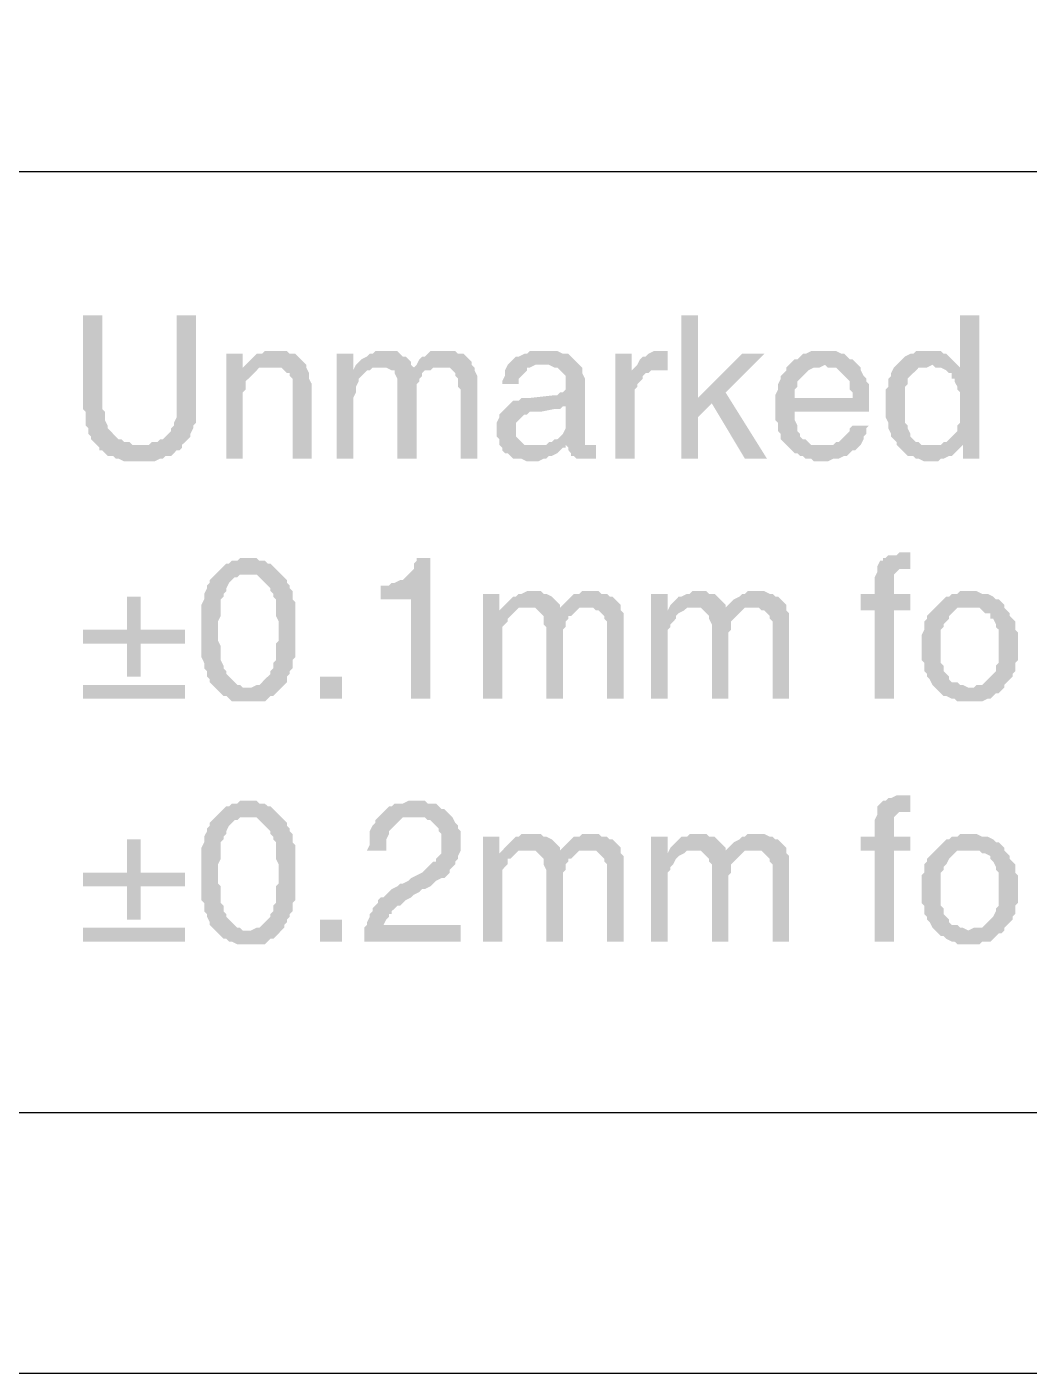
# Model space of a CAD drawing. Header units: millimetres. Extents: x 7018 to 13530, y 4187 to 5692.
# Drawn here: x 13427.68 to 13444.07, y 4951.87 to 4973.89 of the extents above; entities that cross this region are included whole.
import ezdxf

# ---------------------------------------------------------------- set-up
doc = ezdxf.new("R2010")
doc.units = ezdxf.units.MM

msp = doc.modelspace()

# ---------------------------------------------------------------- hatches: boundary and pattern name
at = {"transparency": 33554559}
for points in [[(13428.908, 4969.175), (13428.592, 4969.175), (13428.592, 4967.641), (13428.637, 4967.595), (13428.637, 4967.37), (13428.682, 4967.325), (13428.682, 4967.234), (13428.727, 4967.189), (13428.727, 4967.144), (13428.772, 4967.099), (13428.817, 4967.054), (13429.539, 4967.054), (13429.404, 4967.054), (13429.359, 4967.099), (13429.269, 4967.099), (13429.223, 4967.144), (13429.178, 4967.144), (13429.133, 4967.189), (13429.088, 4967.234), (13429.088, 4967.234), (13429.043, 4967.28), (13428.998, 4967.325), (13428.998, 4967.37), (13428.953, 4967.46), (13428.953, 4967.595), (13428.908, 4967.641), (13428.908, 4967.731)], [(13430.442, 4969.175), (13430.126, 4969.175), (13430.126, 4967.505), (13430.081, 4967.415), (13430.081, 4967.37), (13430.036, 4967.325), (13430.036, 4967.28), (13429.991, 4967.234), (13429.946, 4967.189), (13429.9, 4967.144), (13429.855, 4967.144), (13429.81, 4967.099), (13429.72, 4967.099), (13429.675, 4967.054), (13428.817, 4967.054), (13428.862, 4967.009), (13428.862, 4966.964), (13428.908, 4966.964), (13428.953, 4966.918), (13428.998, 4966.873), (13429.088, 4966.873), (13429.133, 4966.828), (13429.178, 4966.828), (13429.269, 4966.783), (13429.765, 4966.783), (13429.855, 4966.828), (13429.9, 4966.828), (13429.946, 4966.873), (13430.036, 4966.873), (13430.081, 4966.918), (13430.126, 4966.964), (13430.171, 4966.964), (13430.216, 4967.009), (13430.216, 4967.054), (13430.262, 4967.099), (13430.307, 4967.144), (13430.352, 4967.189), (13430.352, 4967.234), (13430.397, 4967.325), (13430.397, 4967.37), (13430.442, 4967.415), (13430.442, 4967.686)], [(13438.656, 4969.175), (13438.385, 4969.175), (13438.385, 4966.828), (13438.656, 4966.828), (13438.656, 4967.505), (13438.882, 4967.731), (13438.656, 4967.821)], [(13443.26, 4969.175), (13442.944, 4969.175), (13442.944, 4968.318), (13442.718, 4968.272), (13442.763, 4968.227), (13442.808, 4968.227), (13442.808, 4968.137), (13442.853, 4968.137), (13442.853, 4968.092), (13442.899, 4968.002), (13442.899, 4967.956), (13442.944, 4967.911), (13442.944, 4967.415), (13442.899, 4967.37), (13442.899, 4967.28), (13442.853, 4967.234), (13442.808, 4967.189), (13442.808, 4967.189), (13442.763, 4967.144), (13442.718, 4967.099), (13442.673, 4967.099), (13442.989, 4967.054), (13442.989, 4966.828), (13443.26, 4966.828)], [(13431.209, 4968.543), (13430.939, 4968.543), (13430.939, 4966.828), (13431.209, 4966.828), (13431.209, 4967.776), (13431.209, 4967.911), (13431.254, 4967.956), (13431.254, 4968.092), (13431.3, 4968.137), (13431.345, 4968.182), (13431.345, 4968.182), (13431.39, 4968.227), (13431.435, 4968.272), (13431.209, 4968.318)], [(13431.706, 4968.588), (13431.57, 4968.588), (13431.525, 4968.543), (13431.435, 4968.543), (13431.39, 4968.498), (13431.345, 4968.453), (13431.3, 4968.408), (13431.254, 4968.363), (13431.209, 4968.318), (13431.435, 4968.272), (13431.48, 4968.318), (13431.661, 4968.318), (13432.247, 4968.363), (13432.202, 4968.408), (13432.157, 4968.453), (13432.157, 4968.453), (13432.112, 4968.498), (13432.067, 4968.543), (13431.977, 4968.543), (13431.931, 4968.588), (13431.796, 4968.588)], [(13433.015, 4968.543), (13432.744, 4968.543), (13432.744, 4966.828), (13433.015, 4966.828), (13433.015, 4967.821), (13433.06, 4967.911), (13433.06, 4968.002), (13433.105, 4968.092), (13433.105, 4968.137), (13433.15, 4968.182), (13433.195, 4968.227), (13433.24, 4968.272), (13433.285, 4968.272), (13433.015, 4968.272)], [(13433.511, 4968.588), (13433.376, 4968.588), (13433.331, 4968.543), (13433.285, 4968.543), (13433.24, 4968.498), (13433.15, 4968.453), (13433.105, 4968.408), (13433.06, 4968.363), (13433.015, 4968.272), (13433.285, 4968.272), (13433.331, 4968.318), (13433.466, 4968.318), (13433.962, 4968.363), (13433.962, 4968.408), (13433.917, 4968.453), (13433.872, 4968.498), (13433.827, 4968.498), (13433.782, 4968.543), (13433.737, 4968.588), (13433.601, 4968.588)], [(13434.459, 4968.588), (13434.278, 4968.588), (13434.233, 4968.543), (13434.188, 4968.498), (13434.143, 4968.498), (13434.098, 4968.453), (13434.053, 4968.363), (13434.008, 4968.318), (13433.556, 4968.318), (13433.646, 4968.272), (13433.692, 4968.272), (13433.692, 4968.227), (13433.737, 4968.137), (13433.737, 4966.828), (13434.053, 4966.828), (13434.053, 4967.821), (13434.053, 4968.047), (13434.098, 4968.092), (13434.098, 4968.137), (13434.143, 4968.182), (13434.143, 4968.227), (13434.188, 4968.272), (13434.278, 4968.272), (13434.323, 4968.318), (13434.459, 4968.318), (13434.955, 4968.363), (13434.955, 4968.408), (13434.91, 4968.453), (13434.91, 4968.453), (13434.865, 4968.498), (13434.82, 4968.543), (13434.73, 4968.543), (13434.684, 4968.588), (13434.549, 4968.588)], [(13436.174, 4968.588), (13435.903, 4968.588), (13435.858, 4968.543), (13435.813, 4968.543), (13435.723, 4968.498), (13435.677, 4968.498), (13435.632, 4968.453), (13435.632, 4968.453), (13435.587, 4968.408), (13435.542, 4968.363), (13435.497, 4968.272), (13435.497, 4968.182), (13435.452, 4968.092), (13435.452, 4968.047), (13435.723, 4968.047), (13435.723, 4968.137), (13435.768, 4968.182), (13435.813, 4968.227), (13435.858, 4968.272), (13435.858, 4968.318), (13435.903, 4968.318), (13435.993, 4968.363), (13436.715, 4968.363), (13436.67, 4968.408), (13436.625, 4968.453), (13436.58, 4968.498), (13436.535, 4968.543), (13436.445, 4968.543), (13436.354, 4968.588), (13436.219, 4968.588)], [(13437.573, 4968.543), (13437.302, 4968.543), (13437.302, 4966.828), (13437.618, 4966.828), (13437.618, 4967.956), (13437.663, 4968.002), (13437.663, 4968.047), (13437.708, 4968.092), (13437.753, 4968.137), (13437.753, 4968.182), (13437.799, 4968.227), (13437.844, 4968.227), (13437.573, 4968.272)], [(13438.069, 4968.588), (13437.934, 4968.588), (13437.844, 4968.543), (13437.799, 4968.498), (13437.753, 4968.498), (13437.708, 4968.453), (13437.663, 4968.363), (13437.663, 4968.363), (13437.618, 4968.318), (13438.115, 4968.272), (13438.16, 4968.272), (13438.16, 4968.588), (13438.115, 4968.588)], [(13439.739, 4968.543), (13439.378, 4968.543), (13438.656, 4967.821), (13438.882, 4967.731), (13439.423, 4966.828), (13439.784, 4966.828), (13439.107, 4967.911)], [(13440.732, 4968.588), (13440.507, 4968.588), (13440.416, 4968.543), (13440.371, 4968.543), (13440.326, 4968.498), (13440.281, 4968.453), (13440.236, 4968.453), (13440.191, 4968.408), (13440.145, 4968.363), (13440.732, 4968.363), (13440.777, 4968.318), (13440.913, 4968.318), (13440.958, 4968.272), (13441.003, 4968.227), (13441.048, 4968.182), (13441.048, 4968.182), (13441.093, 4968.137), (13441.138, 4968.092), (13441.138, 4967.956), (13441.184, 4967.911), (13441.184, 4967.821), (13439.92, 4967.821), (13439.92, 4967.46), (13439.965, 4967.415), (13439.965, 4967.28), (13440.01, 4967.234), (13440.01, 4967.144), (13440.055, 4967.099), (13440.1, 4967.054), (13440.145, 4967.009), (13440.145, 4967.009), (13440.191, 4966.964), (13440.236, 4966.918), (13440.281, 4966.918), (13440.326, 4966.873), (13440.371, 4966.873), (13440.416, 4966.828), (13440.507, 4966.828), (13440.552, 4966.783), (13440.777, 4966.783), (13440.868, 4966.828), (13440.958, 4966.828), (13441.048, 4966.873), (13441.093, 4966.873), (13441.138, 4966.918), (13441.184, 4966.964), (13441.229, 4966.964), (13441.274, 4967.009), (13440.732, 4967.054), (13440.507, 4967.054), (13440.461, 4967.099), (13440.416, 4967.144), (13440.371, 4967.144), (13440.326, 4967.189), (13440.326, 4967.234), (13440.281, 4967.28), (13440.281, 4967.37), (13440.236, 4967.46), (13440.236, 4967.595), (13441.454, 4967.595), (13441.454, 4968.047), (13441.409, 4968.092), (13441.409, 4968.137), (13441.364, 4968.182), (13441.319, 4968.272), (13441.319, 4968.318), (13441.274, 4968.363), (13441.229, 4968.408), (13441.184, 4968.453), (13441.138, 4968.453), (13441.093, 4968.498), (13441.048, 4968.543), (13441.003, 4968.543), (13440.913, 4968.588), (13440.777, 4968.588)], [(13442.447, 4968.588), (13442.222, 4968.588), (13442.176, 4968.543), (13442.131, 4968.543), (13442.041, 4968.498), (13441.996, 4968.453), (13441.951, 4968.408), (13441.906, 4968.363), (13442.492, 4968.363), (13442.537, 4968.318), (13442.628, 4968.318), (13442.718, 4968.272), (13442.944, 4968.318), (13442.944, 4968.318), (13442.899, 4968.363), (13442.853, 4968.408), (13442.808, 4968.453), (13442.763, 4968.498), (13442.718, 4968.543), (13442.673, 4968.543), (13442.628, 4968.588), (13442.492, 4968.588)], [(13432.247, 4968.363), (13431.661, 4968.318), (13431.841, 4968.318), (13431.886, 4968.272), (13431.931, 4968.227), (13431.977, 4968.227), (13431.977, 4968.182), (13432.022, 4968.137), (13432.022, 4966.828), (13432.338, 4966.828), (13432.338, 4968.047), (13432.292, 4968.137), (13432.292, 4968.227), (13432.247, 4968.318)], [(13434.955, 4968.363), (13434.459, 4968.318), (13434.594, 4968.318), (13434.639, 4968.272), (13434.684, 4968.227), (13434.684, 4968.182), (13434.73, 4968.137), (13434.73, 4968.002), (13434.775, 4967.956), (13434.775, 4966.828), (13435.046, 4966.828), (13435.046, 4968.047), (13435.046, 4968.182), (13435, 4968.272), (13435, 4968.318)], [(13436.715, 4968.363), (13436.129, 4968.363), (13436.219, 4968.363), (13436.309, 4968.318), (13436.354, 4968.318), (13436.4, 4968.272), (13436.445, 4968.227), (13436.49, 4968.182), (13436.49, 4967.956), (13436.445, 4967.911), (13436.4, 4967.911), (13436.354, 4967.866), (13436.309, 4967.866), (13435.903, 4967.821), (13435.768, 4967.821), (13435.723, 4967.776), (13435.632, 4967.776), (13435.587, 4967.731), (13436.49, 4967.686), (13436.49, 4967.415), (13436.49, 4967.325), (13436.445, 4967.234), (13436.4, 4967.189), (13436.354, 4967.144), (13436.309, 4967.144), (13436.264, 4967.099), (13436.219, 4967.099), (13436.174, 4967.054), (13435.948, 4967.054), (13435.452, 4967.009), (13435.452, 4966.964), (13435.497, 4966.918), (13435.542, 4966.918), (13435.587, 4966.873), (13435.632, 4966.828), (13435.768, 4966.828), (13435.858, 4966.783), (13436.038, 4966.783), (13436.129, 4966.828), (13436.174, 4966.828), (13436.219, 4966.873), (13436.264, 4966.873), (13436.354, 4966.918), (13436.4, 4966.964), (13436.445, 4967.009), (13436.49, 4967.009), (13436.49, 4967.054), (13436.806, 4967.054), (13436.806, 4968.137), (13436.761, 4968.227), (13436.761, 4968.318)], [(13437.618, 4968.318), (13437.573, 4968.272), (13437.844, 4968.227), (13437.889, 4968.272), (13438.115, 4968.272)], [(13440.145, 4968.363), (13440.1, 4968.318), (13440.1, 4968.272), (13440.055, 4968.227), (13440.01, 4968.182), (13440.01, 4968.137), (13439.965, 4968.047), (13439.965, 4967.956), (13439.92, 4967.866), (13439.92, 4967.821), (13440.236, 4967.821), (13440.236, 4967.956), (13440.281, 4968.002), (13440.281, 4968.092), (13440.326, 4968.137), (13440.371, 4968.182), (13440.371, 4968.182), (13440.416, 4968.227), (13440.461, 4968.272), (13440.552, 4968.318), (13440.642, 4968.318), (13440.732, 4968.363)], [(13441.906, 4968.363), (13441.861, 4968.318), (13441.815, 4968.227), (13441.815, 4968.182), (13441.77, 4968.137), (13441.77, 4968.002), (13441.725, 4967.956), (13441.725, 4967.505), (13441.77, 4967.415), (13441.77, 4967.325), (13441.815, 4967.234), (13441.815, 4967.189), (13441.861, 4967.144), (13441.906, 4967.099), (13441.906, 4967.054), (13441.951, 4967.009), (13441.996, 4966.964), (13442.041, 4966.918), (13442.086, 4966.873), (13442.176, 4966.873), (13442.222, 4966.828), (13442.267, 4966.828), (13442.357, 4966.783), (13442.583, 4966.783), (13442.628, 4966.828), (13442.673, 4966.828), (13442.763, 4966.873), (13442.808, 4966.873), (13442.853, 4966.918), (13442.899, 4966.964), (13442.944, 4967.009), (13442.492, 4967.054), (13442.312, 4967.054), (13442.267, 4967.099), (13442.222, 4967.099), (13442.176, 4967.144), (13442.131, 4967.189), (13442.131, 4967.234), (13442.086, 4967.325), (13442.086, 4967.37), (13442.041, 4967.415), (13442.041, 4968.002), (13442.086, 4968.047), (13442.086, 4968.137), (13442.131, 4968.182), (13442.131, 4968.182), (13442.176, 4968.227), (13442.222, 4968.272), (13442.267, 4968.318), (13442.402, 4968.318), (13442.492, 4968.363)], [(13435.587, 4967.731), (13435.542, 4967.686), (13435.497, 4967.641), (13435.497, 4967.641), (13435.452, 4967.595), (13435.407, 4967.55), (13435.407, 4967.505), (13435.361, 4967.415), (13435.361, 4967.28), (13435.361, 4967.189), (13435.407, 4967.144), (13435.407, 4967.054), (13435.452, 4967.009), (13435.948, 4967.054), (13435.813, 4967.054), (13435.768, 4967.099), (13435.723, 4967.144), (13435.677, 4967.189), (13435.677, 4967.415), (13435.723, 4967.46), (13435.768, 4967.505), (13435.813, 4967.55), (13435.858, 4967.55), (13435.903, 4967.595), (13436.084, 4967.595), (13436.309, 4967.641), (13436.4, 4967.641), (13436.445, 4967.686), (13436.49, 4967.686)], [(13441.454, 4967.37), (13441.184, 4967.37), (13441.138, 4967.325), (13441.138, 4967.28), (13441.093, 4967.234), (13441.048, 4967.189), (13441.003, 4967.144), (13440.958, 4967.099), (13440.913, 4967.099), (13440.868, 4967.054), (13440.732, 4967.054), (13441.274, 4967.009), (13441.319, 4967.054), (13441.364, 4967.144), (13441.364, 4967.189), (13441.409, 4967.234), (13441.409, 4967.325)], [(13436.806, 4967.054), (13436.49, 4967.054), (13436.535, 4967.009), (13436.896, 4967.054), (13436.896, 4967.054)], [(13436.986, 4967.054), (13436.896, 4967.054), (13436.535, 4967.009), (13436.535, 4966.964), (13436.58, 4966.918), (13436.58, 4966.873), (13436.625, 4966.873), (13436.67, 4966.828), (13436.986, 4966.828)], [(13442.673, 4967.099), (13442.628, 4967.054), (13442.492, 4967.054), (13442.944, 4967.009), (13442.989, 4967.054)], [(13431.3, 4965.203), (13431.164, 4965.203), (13431.119, 4965.158), (13431.029, 4965.158), (13430.984, 4965.113), (13430.939, 4965.113), (13430.893, 4965.068), (13430.848, 4965.023), (13430.803, 4964.978), (13430.758, 4964.933), (13431.435, 4964.933), (13431.48, 4964.888), (13431.525, 4964.842), (13431.57, 4964.797), (13431.616, 4964.752), (13431.661, 4964.707), (13431.661, 4964.662), (13431.706, 4964.617), (13431.706, 4964.572), (13431.751, 4964.526), (13431.751, 4964.256), (13431.796, 4964.165), (13431.796, 4963.849), (13431.751, 4963.804), (13431.751, 4963.534), (13431.706, 4963.488), (13431.706, 4963.398), (13431.661, 4963.353), (13431.661, 4963.308), (13431.661, 4963.308), (13431.616, 4963.263), (13431.57, 4963.218), (13431.525, 4963.172), (13431.48, 4963.127), (13431.435, 4963.127), (13431.345, 4963.082), (13430.758, 4963.082), (13430.803, 4963.037), (13430.848, 4962.992), (13430.893, 4962.947), (13430.939, 4962.947), (13430.984, 4962.902), (13431.029, 4962.857), (13431.57, 4962.857), (13431.616, 4962.902), (13431.661, 4962.947), (13431.706, 4962.947), (13431.751, 4962.992), (13431.796, 4963.037), (13431.841, 4963.082), (13431.886, 4963.127), (13431.886, 4963.127), (13431.931, 4963.172), (13431.931, 4963.263), (13431.977, 4963.308), (13431.977, 4963.353), (13432.022, 4963.398), (13432.022, 4963.534), (13432.067, 4963.579), (13432.067, 4964.03), (13432.067, 4964.481), (13432.022, 4964.526), (13432.022, 4964.662), (13431.977, 4964.707), (13431.977, 4964.752), (13431.931, 4964.797), (13431.931, 4964.842), (13431.886, 4964.888), (13431.886, 4964.888), (13431.841, 4964.933), (13431.796, 4964.978), (13431.751, 4965.023), (13431.706, 4965.068), (13431.661, 4965.113), (13431.616, 4965.113), (13431.57, 4965.158), (13431.48, 4965.158), (13431.435, 4965.203), (13431.345, 4965.203)], [(13434.278, 4965.203), (13434.053, 4965.203), (13434.053, 4965.158), (13434.008, 4965.113), (13434.008, 4965.023), (13433.962, 4964.978), (13433.917, 4964.933), (13433.872, 4964.888), (13433.827, 4964.842), (13433.782, 4964.842), (13433.692, 4964.797), (13433.646, 4964.797), (13433.601, 4964.752), (13433.466, 4964.752), (13433.466, 4964.526), (13433.962, 4964.526), (13433.962, 4962.902), (13434.278, 4962.902)], [(13441.996, 4965.294), (13441.951, 4965.294), (13441.906, 4965.249), (13441.77, 4965.249), (13441.725, 4965.203), (13441.68, 4965.203), (13441.68, 4965.158), (13441.635, 4965.158), (13441.59, 4965.068), (13441.59, 4965.023), (13442.131, 4965.023), (13442.131, 4965.294)], [(13430.758, 4964.933), (13430.713, 4964.888), (13430.713, 4964.888), (13430.668, 4964.842), (13430.668, 4964.797), (13430.623, 4964.752), (13430.623, 4964.707), (13430.577, 4964.617), (13430.577, 4964.526), (13430.532, 4964.436), (13430.532, 4963.579), (13430.577, 4963.488), (13430.577, 4963.398), (13430.623, 4963.353), (13430.623, 4963.263), (13430.668, 4963.218), (13430.668, 4963.172), (13430.713, 4963.127), (13430.758, 4963.082), (13431.3, 4963.082), (13431.209, 4963.082), (13431.164, 4963.127), (13431.119, 4963.127), (13431.074, 4963.172), (13431.029, 4963.218), (13430.984, 4963.263), (13430.939, 4963.308), (13430.939, 4963.353), (13430.893, 4963.398), (13430.893, 4963.443), (13430.848, 4963.534), (13430.848, 4963.759), (13430.803, 4963.849), (13430.803, 4964.165), (13430.848, 4964.256), (13430.848, 4964.526), (13430.893, 4964.572), (13430.893, 4964.617), (13430.939, 4964.662), (13430.939, 4964.707), (13430.939, 4964.707), (13430.984, 4964.797), (13431.029, 4964.842), (13431.074, 4964.888), (13431.119, 4964.888), (13431.164, 4964.933), (13431.3, 4964.933)], [(13441.59, 4965.023), (13441.59, 4964.978), (13441.545, 4964.888), (13441.545, 4964.617), (13441.319, 4964.617), (13441.319, 4964.346), (13441.545, 4964.346), (13441.545, 4962.902), (13441.861, 4962.902), (13441.861, 4964.346), (13442.131, 4964.346), (13442.131, 4964.617), (13441.861, 4964.617), (13441.861, 4964.933), (13441.906, 4964.978), (13441.906, 4964.978), (13441.951, 4965.023), (13442.041, 4965.023)], [(13429.539, 4964.572), (13429.314, 4964.572), (13429.314, 4964.03), (13428.592, 4964.03), (13428.592, 4963.804), (13429.314, 4963.804), (13429.314, 4963.263), (13429.539, 4963.263), (13429.539, 4963.804), (13430.262, 4963.804), (13430.262, 4964.03), (13429.539, 4964.03)], [(13435.407, 4964.617), (13435.136, 4964.617), (13435.136, 4962.902), (13435.452, 4962.902), (13435.452, 4964.075), (13435.497, 4964.12), (13435.542, 4964.165), (13435.542, 4964.211), (13435.587, 4964.256), (13435.632, 4964.301), (13435.677, 4964.346), (13435.407, 4964.346)], [(13435.948, 4964.662), (13435.858, 4964.662), (13435.768, 4964.617), (13435.723, 4964.617), (13435.677, 4964.572), (13435.632, 4964.572), (13435.587, 4964.526), (13435.542, 4964.481), (13435.497, 4964.436), (13435.407, 4964.346), (13435.677, 4964.346), (13435.723, 4964.391), (13435.858, 4964.391), (13436.4, 4964.436), (13436.354, 4964.481), (13436.309, 4964.526), (13436.309, 4964.526), (13436.264, 4964.572), (13436.174, 4964.617), (13436.129, 4964.617), (13436.084, 4964.662), (13435.993, 4964.662)], [(13436.896, 4964.662), (13436.761, 4964.662), (13436.715, 4964.617), (13436.625, 4964.617), (13436.58, 4964.572), (13436.535, 4964.526), (13436.49, 4964.481), (13436.445, 4964.436), (13436.4, 4964.391), (13435.993, 4964.391), (13436.038, 4964.346), (13436.084, 4964.301), (13436.084, 4964.301), (13436.129, 4964.256), (13436.129, 4964.12), (13436.174, 4964.075), (13436.174, 4962.902), (13436.445, 4962.902), (13436.445, 4964.03), (13436.49, 4964.075), (13436.49, 4964.165), (13436.535, 4964.211), (13436.535, 4964.256), (13436.58, 4964.256), (13436.625, 4964.301), (13436.67, 4964.346), (13436.715, 4964.391), (13436.851, 4964.391), (13437.392, 4964.436), (13437.347, 4964.481), (13437.302, 4964.526), (13437.302, 4964.526), (13437.257, 4964.572), (13437.212, 4964.572), (13437.167, 4964.617), (13437.076, 4964.617), (13437.031, 4964.662), (13436.941, 4964.662)], [(13438.16, 4964.617), (13437.889, 4964.617), (13437.889, 4962.902), (13438.16, 4962.902), (13438.16, 4964.03), (13438.205, 4964.075), (13438.205, 4964.12), (13438.25, 4964.165), (13438.295, 4964.211), (13438.295, 4964.256), (13438.34, 4964.301), (13438.43, 4964.346), (13438.16, 4964.346)], [(13438.656, 4964.662), (13438.566, 4964.662), (13438.521, 4964.617), (13438.476, 4964.617), (13438.385, 4964.572), (13438.34, 4964.572), (13438.295, 4964.526), (13438.25, 4964.481), (13438.205, 4964.436), (13438.16, 4964.346), (13438.43, 4964.346), (13438.476, 4964.391), (13438.611, 4964.391), (13439.107, 4964.436), (13439.062, 4964.481), (13439.017, 4964.526), (13439.017, 4964.526), (13438.972, 4964.572), (13438.927, 4964.617), (13438.837, 4964.617), (13438.792, 4964.662), (13438.746, 4964.662)], [(13439.604, 4964.662), (13439.468, 4964.662), (13439.423, 4964.617), (13439.378, 4964.617), (13439.333, 4964.572), (13439.243, 4964.526), (13439.198, 4964.481), (13439.153, 4964.436), (13439.107, 4964.391), (13438.701, 4964.391), (13438.746, 4964.346), (13438.792, 4964.301), (13438.792, 4964.301), (13438.837, 4964.256), (13438.837, 4964.211), (13438.882, 4964.12), (13438.882, 4962.902), (13439.153, 4962.902), (13439.153, 4963.985), (13439.198, 4964.03), (13439.198, 4964.165), (13439.243, 4964.211), (13439.288, 4964.256), (13439.288, 4964.256), (13439.333, 4964.301), (13439.378, 4964.346), (13439.423, 4964.391), (13439.559, 4964.391), (13440.1, 4964.436), (13440.055, 4964.481), (13440.01, 4964.526), (13440.01, 4964.526), (13439.965, 4964.572), (13439.92, 4964.572), (13439.875, 4964.617), (13439.83, 4964.617), (13439.739, 4964.662), (13439.694, 4964.662)], [(13443.079, 4964.662), (13442.944, 4964.662), (13442.899, 4964.617), (13442.808, 4964.617), (13442.763, 4964.572), (13442.718, 4964.572), (13442.673, 4964.526), (13442.628, 4964.481), (13442.583, 4964.436), (13442.537, 4964.391), (13442.537, 4964.391), (13442.492, 4964.346), (13442.447, 4964.301), (13442.402, 4964.256), (13442.402, 4964.211), (13442.357, 4964.165), (13442.357, 4964.03), (13442.312, 4963.94), (13442.312, 4963.759), (13442.312, 4963.534), (13442.357, 4963.488), (13442.357, 4963.353), (13442.402, 4963.308), (13442.402, 4963.263), (13442.447, 4963.218), (13442.492, 4963.127), (13442.537, 4963.082), (13443.079, 4963.082), (13442.989, 4963.127), (13442.944, 4963.127), (13442.899, 4963.172), (13442.808, 4963.172), (13442.763, 4963.218), (13442.763, 4963.263), (13442.718, 4963.308), (13442.673, 4963.353), (13442.673, 4963.443), (13442.628, 4963.488), (13442.628, 4964.03), (13442.673, 4964.075), (13442.673, 4964.12), (13442.718, 4964.165), (13442.763, 4964.211), (13442.763, 4964.256), (13442.808, 4964.301), (13442.853, 4964.346), (13442.899, 4964.391), (13443.079, 4964.391), (13443.666, 4964.436), (13443.621, 4964.481), (13443.576, 4964.526), (13443.53, 4964.526), (13443.485, 4964.572), (13443.395, 4964.617), (13443.305, 4964.617), (13443.214, 4964.662), (13443.169, 4964.662)], [(13437.392, 4964.436), (13436.851, 4964.391), (13436.941, 4964.391), (13436.986, 4964.346), (13437.031, 4964.346), (13437.076, 4964.301), (13437.122, 4964.256), (13437.122, 4964.211), (13437.167, 4964.165), (13437.167, 4962.902), (13437.438, 4962.902), (13437.438, 4964.301), (13437.392, 4964.346)], [(13440.1, 4964.436), (13439.559, 4964.391), (13439.649, 4964.391), (13439.694, 4964.346), (13439.739, 4964.346), (13439.784, 4964.301), (13439.83, 4964.256), (13439.83, 4964.211), (13439.875, 4964.165), (13439.875, 4962.902), (13440.145, 4962.902), (13440.145, 4964.301), (13440.1, 4964.346)], [(13443.666, 4964.436), (13443.079, 4964.391), (13443.26, 4964.391), (13443.305, 4964.346), (13443.35, 4964.301), (13443.44, 4964.301), (13443.44, 4964.211), (13443.485, 4964.211), (13443.53, 4964.12), (13443.53, 4964.075), (13443.576, 4964.03), (13443.576, 4963.488), (13443.53, 4963.443), (13443.53, 4963.353), (13443.485, 4963.308), (13443.44, 4963.263), (13443.44, 4963.263), (13443.395, 4963.218), (13443.35, 4963.172), (13443.305, 4963.127), (13443.214, 4963.127), (13443.169, 4963.082), (13442.537, 4963.082), (13442.583, 4963.037), (13442.628, 4962.992), (13442.673, 4962.947), (13442.718, 4962.947), (13442.808, 4962.902), (13442.853, 4962.902), (13442.899, 4962.857), (13443.305, 4962.857), (13443.395, 4962.902), (13443.44, 4962.902), (13443.485, 4962.947), (13443.53, 4962.992), (13443.576, 4962.992), (13443.621, 4963.037), (13443.666, 4963.082), (13443.666, 4963.127), (13443.711, 4963.172), (13443.756, 4963.218), (13443.801, 4963.263), (13443.801, 4963.308), (13443.846, 4963.353), (13443.846, 4963.488), (13443.891, 4963.534), (13443.891, 4963.759), (13443.891, 4963.985), (13443.846, 4964.03), (13443.846, 4964.165), (13443.801, 4964.211), (13443.756, 4964.256), (13443.756, 4964.301), (13443.711, 4964.346), (13443.666, 4964.391)], [(13432.834, 4962.902), (13432.834, 4963.263), (13432.473, 4963.263), (13432.473, 4962.902)], [(13430.262, 4962.902), (13430.262, 4963.127), (13428.592, 4963.127), (13428.592, 4962.902)], [(13431.3, 4961.232), (13431.164, 4961.232), (13431.119, 4961.187), (13431.029, 4961.187), (13430.984, 4961.142), (13430.939, 4961.142), (13430.893, 4961.096), (13430.848, 4961.051), (13430.803, 4961.006), (13430.758, 4960.961), (13431.435, 4960.961), (13431.48, 4960.916), (13431.525, 4960.871), (13431.57, 4960.826), (13431.616, 4960.78), (13431.661, 4960.735), (13431.661, 4960.69), (13431.706, 4960.645), (13431.706, 4960.6), (13431.751, 4960.555), (13431.751, 4960.284), (13431.796, 4960.194), (13431.796, 4959.878), (13431.751, 4959.833), (13431.751, 4959.562), (13431.706, 4959.517), (13431.706, 4959.427), (13431.661, 4959.381), (13431.661, 4959.336), (13431.661, 4959.336), (13431.616, 4959.291), (13431.57, 4959.246), (13431.525, 4959.201), (13431.48, 4959.156), (13431.435, 4959.156), (13431.345, 4959.111), (13430.758, 4959.111), (13430.803, 4959.065), (13430.848, 4959.02), (13430.893, 4958.975), (13430.939, 4958.975), (13430.984, 4958.93), (13431.029, 4958.93), (13431.119, 4958.885), (13431.57, 4958.885), (13431.616, 4958.93), (13431.661, 4958.975), (13431.706, 4958.975), (13431.751, 4959.02), (13431.796, 4959.065), (13431.841, 4959.111), (13431.886, 4959.156), (13431.886, 4959.201), (13431.931, 4959.246), (13431.931, 4959.291), (13431.977, 4959.336), (13431.977, 4959.381), (13432.022, 4959.427), (13432.022, 4959.562), (13432.067, 4959.607), (13432.067, 4960.058), (13432.067, 4960.51), (13432.022, 4960.555), (13432.022, 4960.69), (13431.977, 4960.735), (13431.977, 4960.78), (13431.931, 4960.826), (13431.931, 4960.871), (13431.886, 4960.916), (13431.886, 4960.916), (13431.841, 4960.961), (13431.796, 4961.006), (13431.751, 4961.051), (13431.706, 4961.096), (13431.661, 4961.142), (13431.616, 4961.142), (13431.57, 4961.187), (13431.48, 4961.187), (13431.435, 4961.232), (13431.345, 4961.232)], [(13434.053, 4961.232), (13433.917, 4961.232), (13433.827, 4961.187), (13433.692, 4961.187), (13433.646, 4961.142), (13433.601, 4961.142), (13433.556, 4961.096), (13433.511, 4961.051), (13433.466, 4961.006), (13433.466, 4961.006), (13433.421, 4960.961), (13433.376, 4960.916), (13433.376, 4960.871), (13433.331, 4960.826), (13433.285, 4960.735), (13433.285, 4960.51), (13433.24, 4960.419), (13433.556, 4960.419), (13433.556, 4960.6), (13433.601, 4960.69), (13433.601, 4960.735), (13433.646, 4960.78), (13433.692, 4960.826), (13433.737, 4960.871), (13433.782, 4960.916), (13433.827, 4960.961), (13434.008, 4960.961), (13434.594, 4961.006), (13434.549, 4961.051), (13434.504, 4961.096), (13434.459, 4961.096), (13434.414, 4961.142), (13434.369, 4961.187), (13434.233, 4961.187), (13434.188, 4961.232), (13434.098, 4961.232)], [(13441.996, 4961.322), (13441.906, 4961.322), (13441.815, 4961.277), (13441.77, 4961.277), (13441.725, 4961.232), (13441.68, 4961.232), (13441.635, 4961.187), (13441.59, 4961.142), (13441.59, 4961.051), (13442.131, 4961.051), (13442.131, 4961.322)], [(13434.594, 4961.006), (13434.008, 4960.961), (13434.188, 4960.961), (13434.233, 4960.916), (13434.278, 4960.916), (13434.323, 4960.871), (13434.369, 4960.826), (13434.414, 4960.78), (13434.414, 4960.735), (13434.459, 4960.69), (13434.459, 4960.374), (13434.414, 4960.329), (13434.369, 4960.284), (13434.369, 4960.239), (13434.323, 4960.239), (13434.278, 4960.194), (13434.233, 4960.149), (13434.188, 4960.103), (13434.143, 4960.058), (13434.053, 4960.013), (13434.053, 4960.013), (13433.962, 4959.968), (13433.917, 4959.923), (13433.827, 4959.878), (13433.782, 4959.878), (13433.737, 4959.833), (13433.646, 4959.788), (13433.601, 4959.742), (13433.556, 4959.697), (13433.511, 4959.652), (13433.466, 4959.652), (13433.421, 4959.607), (13433.421, 4959.562), (13433.376, 4959.517), (13433.331, 4959.472), (13433.331, 4959.427), (13433.285, 4959.381), (13433.285, 4959.336), (13433.24, 4959.246), (13433.24, 4959.201), (13433.195, 4959.156), (13433.195, 4958.93), (13434.775, 4958.93), (13434.775, 4959.201), (13433.511, 4959.201), (13433.556, 4959.291), (13433.601, 4959.336), (13433.601, 4959.381), (13433.646, 4959.381), (13433.646, 4959.427), (13433.692, 4959.472), (13433.737, 4959.517), (13433.782, 4959.517), (13433.827, 4959.562), (13433.872, 4959.607), (13433.962, 4959.652), (13434.008, 4959.697), (13434.098, 4959.742), (13434.143, 4959.788), (13434.188, 4959.788), (13434.278, 4959.833), (13434.323, 4959.878), (13434.369, 4959.923), (13434.459, 4959.968), (13434.504, 4959.968), (13434.549, 4960.013), (13434.594, 4960.058), (13434.594, 4960.103), (13434.639, 4960.149), (13434.684, 4960.194), (13434.684, 4960.239), (13434.73, 4960.284), (13434.73, 4960.329), (13434.775, 4960.419), (13434.775, 4960.735), (13434.73, 4960.78), (13434.73, 4960.826), (13434.684, 4960.871), (13434.639, 4960.961)], [(13441.59, 4961.051), (13441.59, 4961.006), (13441.545, 4960.916), (13441.545, 4960.645), (13441.319, 4960.645), (13441.319, 4960.419), (13441.545, 4960.419), (13441.545, 4958.93), (13441.861, 4958.93), (13441.861, 4960.419), (13442.131, 4960.419), (13442.131, 4960.645), (13441.861, 4960.645), (13441.861, 4960.961), (13441.906, 4961.006), (13441.906, 4961.006), (13441.951, 4961.051), (13442.041, 4961.051)], [(13430.758, 4960.961), (13430.713, 4960.916), (13430.713, 4960.916), (13430.668, 4960.871), (13430.668, 4960.826), (13430.623, 4960.78), (13430.623, 4960.735), (13430.577, 4960.645), (13430.577, 4960.555), (13430.532, 4960.465), (13430.532, 4959.607), (13430.577, 4959.562), (13430.577, 4959.427), (13430.623, 4959.381), (13430.623, 4959.336), (13430.668, 4959.246), (13430.668, 4959.201), (13430.713, 4959.156), (13430.758, 4959.111), (13431.3, 4959.111), (13431.209, 4959.111), (13431.164, 4959.156), (13431.119, 4959.156), (13431.074, 4959.201), (13431.029, 4959.246), (13430.984, 4959.291), (13430.939, 4959.336), (13430.939, 4959.381), (13430.893, 4959.427), (13430.893, 4959.517), (13430.848, 4959.562), (13430.848, 4959.833), (13430.803, 4959.878), (13430.803, 4960.194), (13430.848, 4960.284), (13430.848, 4960.555), (13430.893, 4960.6), (13430.893, 4960.645), (13430.939, 4960.69), (13430.939, 4960.735), (13430.939, 4960.735), (13430.984, 4960.826), (13431.029, 4960.871), (13431.074, 4960.916), (13431.119, 4960.916), (13431.164, 4960.961), (13431.3, 4960.961)], [(13429.539, 4960.6), (13429.314, 4960.6), (13429.314, 4960.058), (13428.592, 4960.058), (13428.592, 4959.833), (13429.314, 4959.833), (13429.314, 4959.291), (13429.539, 4959.291), (13429.539, 4959.833), (13430.262, 4959.833), (13430.262, 4960.058), (13429.539, 4960.058)], [(13435.407, 4960.645), (13435.136, 4960.645), (13435.136, 4958.93), (13435.452, 4958.93), (13435.452, 4960.103), (13435.497, 4960.149), (13435.542, 4960.194), (13435.542, 4960.284), (13435.587, 4960.284), (13435.632, 4960.329), (13435.677, 4960.374), (13435.407, 4960.374)], [(13435.948, 4960.69), (13435.768, 4960.69), (13435.723, 4960.645), (13435.677, 4960.645), (13435.632, 4960.6), (13435.587, 4960.555), (13435.542, 4960.51), (13435.497, 4960.465), (13435.407, 4960.374), (13435.677, 4960.374), (13435.723, 4960.419), (13435.858, 4960.419), (13436.4, 4960.465), (13436.354, 4960.51), (13436.309, 4960.555), (13436.309, 4960.555), (13436.264, 4960.6), (13436.174, 4960.645), (13436.129, 4960.645), (13436.084, 4960.69), (13435.993, 4960.69)], [(13436.896, 4960.69), (13436.761, 4960.69), (13436.715, 4960.645), (13436.625, 4960.645), (13436.58, 4960.6), (13436.535, 4960.555), (13436.49, 4960.51), (13436.445, 4960.465), (13436.4, 4960.419), (13435.993, 4960.419), (13436.038, 4960.374), (13436.084, 4960.329), (13436.084, 4960.329), (13436.129, 4960.284), (13436.129, 4960.194), (13436.174, 4960.103), (13436.174, 4958.93), (13436.445, 4958.93), (13436.445, 4960.058), (13436.49, 4960.103), (13436.49, 4960.194), (13436.535, 4960.239), (13436.535, 4960.284), (13436.58, 4960.284), (13436.625, 4960.329), (13436.67, 4960.374), (13436.715, 4960.419), (13436.851, 4960.419), (13437.392, 4960.465), (13437.347, 4960.51), (13437.302, 4960.555), (13437.302, 4960.555), (13437.257, 4960.6), (13437.212, 4960.6), (13437.167, 4960.645), (13437.076, 4960.645), (13437.031, 4960.69), (13436.941, 4960.69)], [(13438.16, 4960.645), (13437.889, 4960.645), (13437.889, 4958.93), (13438.16, 4958.93), (13438.16, 4960.058), (13438.205, 4960.103), (13438.205, 4960.149), (13438.25, 4960.194), (13438.295, 4960.284), (13438.295, 4960.284), (13438.34, 4960.329), (13438.43, 4960.374), (13438.16, 4960.374)], [(13438.656, 4960.69), (13438.521, 4960.69), (13438.476, 4960.645), (13438.385, 4960.645), (13438.34, 4960.6), (13438.295, 4960.555), (13438.25, 4960.51), (13438.205, 4960.465), (13438.16, 4960.374), (13438.43, 4960.374), (13438.476, 4960.419), (13438.611, 4960.419), (13439.107, 4960.465), (13439.062, 4960.51), (13439.017, 4960.555), (13439.017, 4960.555), (13438.972, 4960.6), (13438.927, 4960.645), (13438.837, 4960.645), (13438.792, 4960.69), (13438.746, 4960.69)], [(13439.604, 4960.69), (13439.468, 4960.69), (13439.423, 4960.645), (13439.378, 4960.645), (13439.333, 4960.6), (13439.243, 4960.555), (13439.198, 4960.51), (13439.153, 4960.465), (13439.107, 4960.419), (13438.701, 4960.419), (13438.746, 4960.374), (13438.792, 4960.329), (13438.792, 4960.329), (13438.837, 4960.284), (13438.837, 4960.239), (13438.882, 4960.194), (13438.882, 4958.93), (13439.153, 4958.93), (13439.153, 4960.013), (13439.198, 4960.058), (13439.198, 4960.194), (13439.243, 4960.239), (13439.288, 4960.284), (13439.288, 4960.284), (13439.333, 4960.329), (13439.378, 4960.374), (13439.423, 4960.419), (13439.559, 4960.419), (13440.1, 4960.465), (13440.055, 4960.51), (13440.01, 4960.555), (13440.01, 4960.555), (13439.965, 4960.6), (13439.92, 4960.6), (13439.875, 4960.645), (13439.83, 4960.645), (13439.739, 4960.69), (13439.694, 4960.69)], [(13443.079, 4960.69), (13442.944, 4960.69), (13442.899, 4960.645), (13442.808, 4960.645), (13442.763, 4960.6), (13442.718, 4960.6), (13442.673, 4960.555), (13442.628, 4960.51), (13442.583, 4960.465), (13442.537, 4960.419), (13442.537, 4960.419), (13442.492, 4960.374), (13442.447, 4960.329), (13442.402, 4960.284), (13442.402, 4960.239), (13442.357, 4960.194), (13442.357, 4960.058), (13442.312, 4960.013), (13442.312, 4959.788), (13442.312, 4959.562), (13442.357, 4959.517), (13442.357, 4959.381), (13442.402, 4959.336), (13442.402, 4959.291), (13442.447, 4959.246), (13442.492, 4959.156), (13442.537, 4959.111), (13443.079, 4959.111), (13442.989, 4959.156), (13442.944, 4959.156), (13442.899, 4959.201), (13442.808, 4959.201), (13442.763, 4959.246), (13442.763, 4959.291), (13442.718, 4959.336), (13442.673, 4959.381), (13442.673, 4959.472), (13442.628, 4959.517), (13442.628, 4960.058), (13442.673, 4960.103), (13442.673, 4960.149), (13442.718, 4960.194), (13442.763, 4960.284), (13442.763, 4960.284), (13442.808, 4960.329), (13442.853, 4960.374), (13442.899, 4960.419), (13443.079, 4960.419), (13443.666, 4960.465), (13443.621, 4960.51), (13443.576, 4960.555), (13443.53, 4960.555), (13443.485, 4960.6), (13443.395, 4960.645), (13443.305, 4960.645), (13443.214, 4960.69), (13443.169, 4960.69)], [(13437.392, 4960.465), (13436.851, 4960.419), (13436.986, 4960.419), (13437.031, 4960.374), (13437.076, 4960.329), (13437.122, 4960.284), (13437.122, 4960.239), (13437.167, 4960.194), (13437.167, 4958.93), (13437.438, 4958.93), (13437.438, 4960.149), (13437.438, 4960.329), (13437.392, 4960.374)], [(13440.1, 4960.465), (13439.559, 4960.419), (13439.694, 4960.419), (13439.739, 4960.374), (13439.784, 4960.329), (13439.83, 4960.284), (13439.83, 4960.239), (13439.875, 4960.194), (13439.875, 4958.93), (13440.145, 4958.93), (13440.145, 4960.149), (13440.145, 4960.329), (13440.1, 4960.374)], [(13443.666, 4960.465), (13443.079, 4960.419), (13443.26, 4960.419), (13443.305, 4960.374), (13443.35, 4960.374), (13443.44, 4960.329), (13443.44, 4960.284), (13443.485, 4960.239), (13443.53, 4960.149), (13443.53, 4960.103), (13443.576, 4960.058), (13443.576, 4959.517), (13443.53, 4959.472), (13443.53, 4959.427), (13443.485, 4959.336), (13443.44, 4959.291), (13443.44, 4959.291), (13443.395, 4959.246), (13443.35, 4959.201), (13443.305, 4959.156), (13443.169, 4959.156), (13443.079, 4959.111), (13442.537, 4959.111), (13442.583, 4959.065), (13442.628, 4959.02), (13442.673, 4959.02), (13442.718, 4958.975), (13442.808, 4958.93), (13442.853, 4958.93), (13442.899, 4958.885), (13443.26, 4958.885), (13443.305, 4958.93), (13443.44, 4958.93), (13443.485, 4958.975), (13443.53, 4959.02), (13443.576, 4959.065), (13443.621, 4959.065), (13443.666, 4959.111), (13443.666, 4959.156), (13443.711, 4959.201), (13443.756, 4959.246), (13443.801, 4959.291), (13443.801, 4959.336), (13443.846, 4959.381), (13443.846, 4959.517), (13443.891, 4959.562), (13443.891, 4959.788), (13443.891, 4960.013), (13443.846, 4960.058), (13443.846, 4960.194), (13443.801, 4960.239), (13443.756, 4960.284), (13443.756, 4960.329), (13443.711, 4960.374), (13443.666, 4960.419)], [(13432.834, 4958.93), (13432.834, 4959.291), (13432.473, 4959.291), (13432.473, 4958.93)], [(13430.262, 4958.93), (13430.262, 4959.156), (13428.592, 4959.156), (13428.592, 4958.93)]]:
    msp.add_hatch(color=256, dxfattribs=at).paths.add_polyline_path(points)

# ---------------------------------------------------------------- linework, layer by layer
msp.add_line((13116.62, 4956.132), (13525.875, 4956.132))
msp.add_lwpolyline([(13529.913, 4951.873), (13529.913, 5248.873), (13109.913, 5248.873), (13109.913, 4951.873)], close=True)
msp.add_lwpolyline([(13129.437, 4971.522), (13478.508, 4971.522)])
for points in [[(13433.962, 4968.363), (13433.466, 4968.318), (13434.008, 4968.318)], [(13436.4, 4964.436), (13435.858, 4964.391), (13436.4, 4964.391)], [(13439.107, 4964.436), (13438.611, 4964.391), (13439.107, 4964.391)], [(13436.4, 4960.465), (13435.858, 4960.419), (13436.4, 4960.419)], [(13439.107, 4960.465), (13438.611, 4960.419), (13439.107, 4960.419)]]:
    msp.add_solid(points, dxfattribs=at)

doc.saveas('drawing.dxf')
